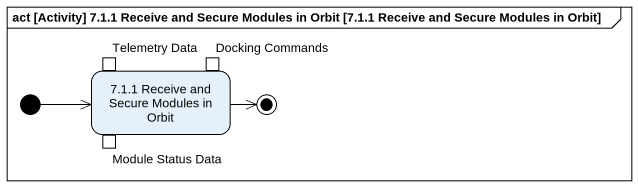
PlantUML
@startuml
mainframe act [Activity] 7.1.1 Receive and Secure Modules in Orbit [7.1.1 Receive and Secure Modules in Orbit]
hide empty description
state "7.1.1 Receive and Secure Modules in Orbit" as s7_1_1_Receive_and_Secure {
  state "Telemetry Data" as Telemetry_Data <<inputPin>>
  state "Docking Commands" as Docking_Commands <<inputPin>>
  state "Module Status Data" as Module_Status_Data <<outputPin>>
}
[*] -right-> s7_1_1_Receive_and_Secure
s7_1_1_Receive_and_Secure -right-> [*]
@enduml
